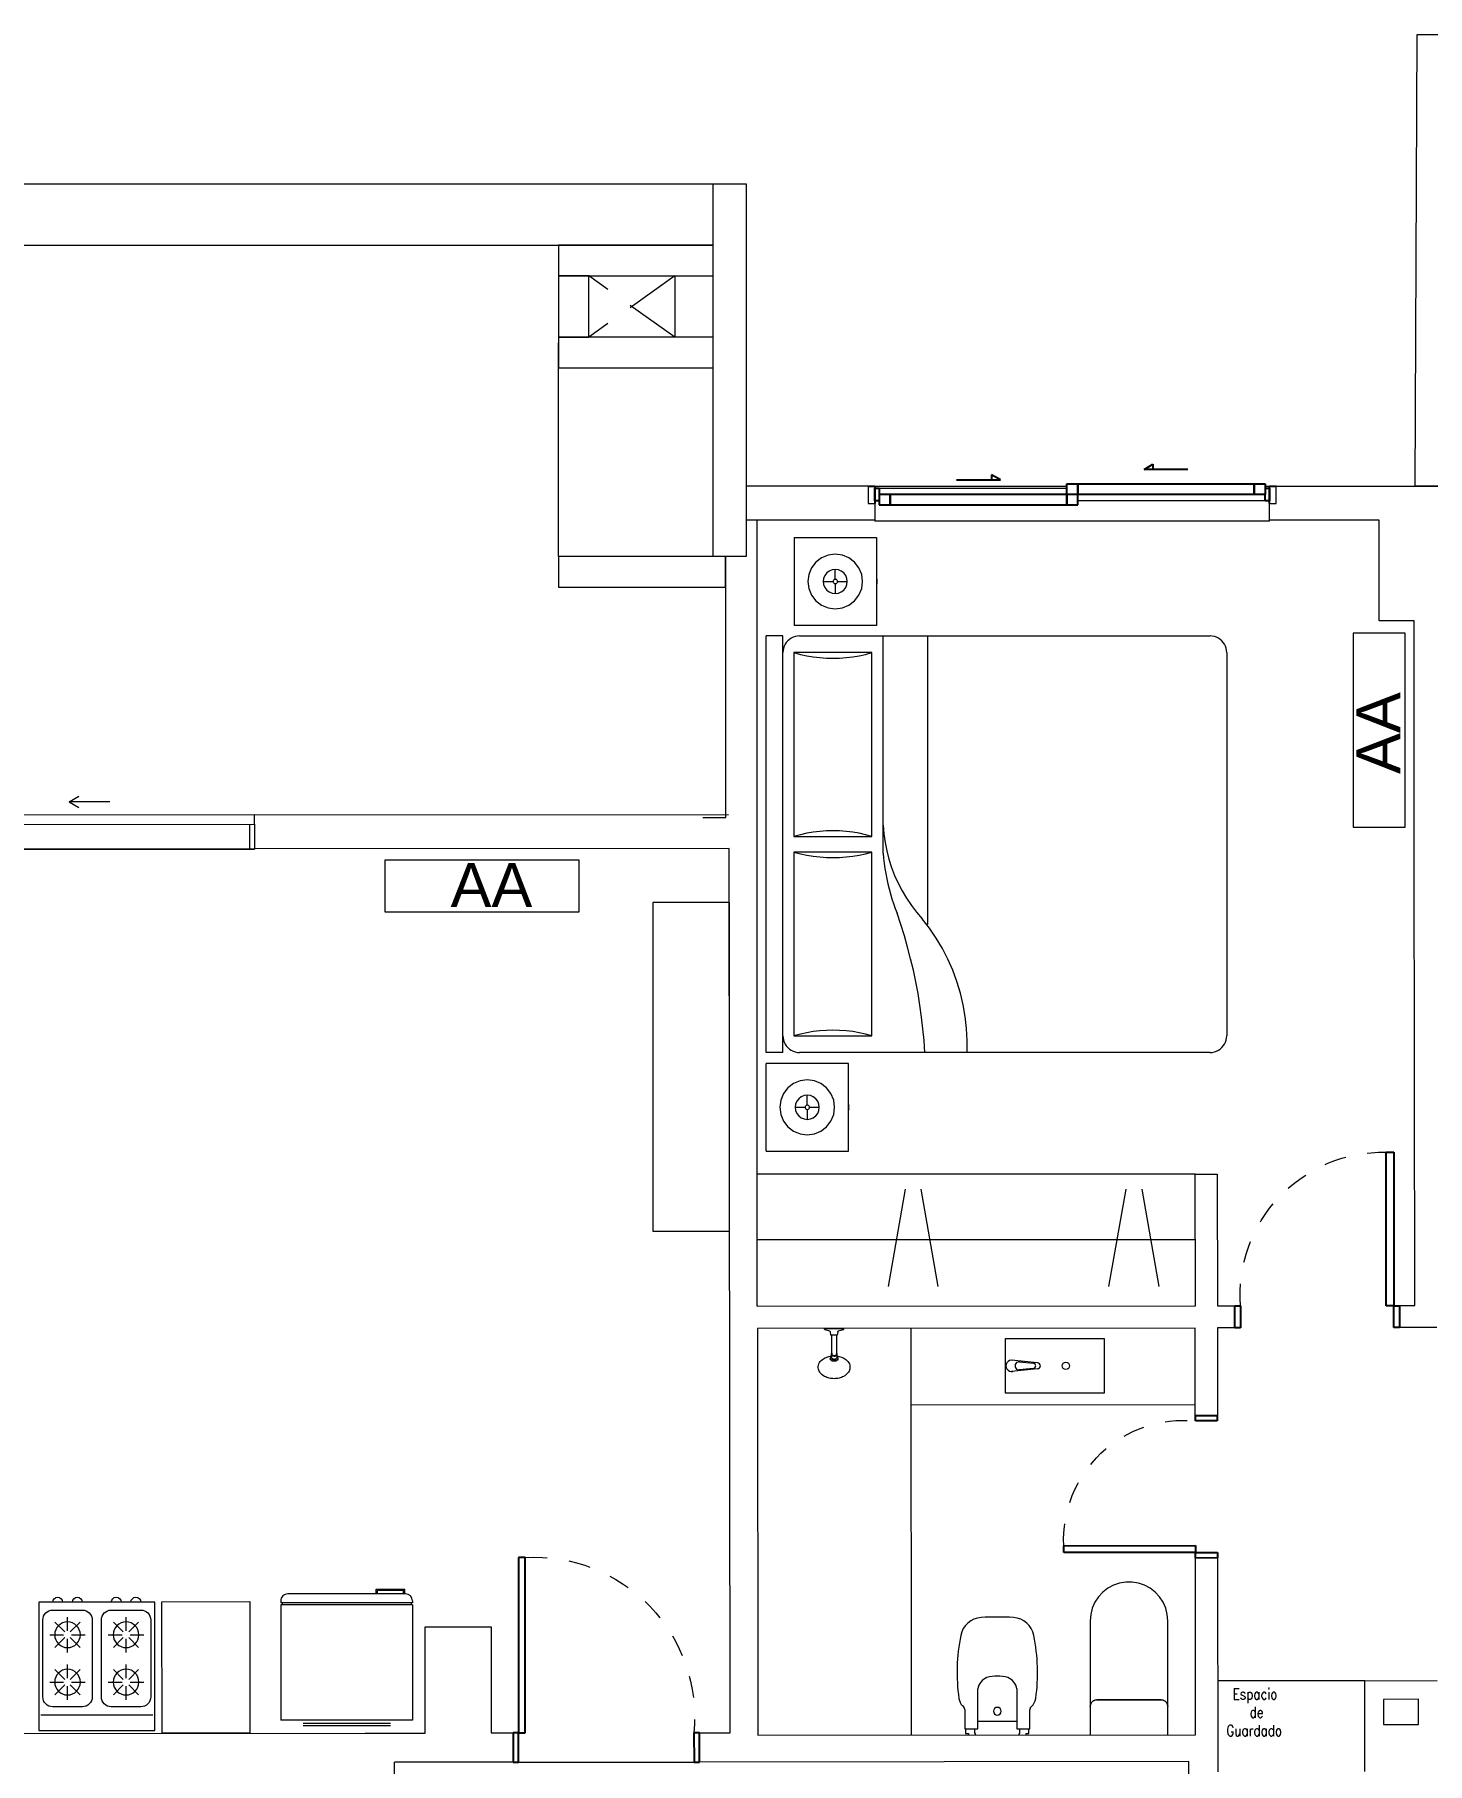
# Model space of a CAD drawing. Header units: millimetres. Extents: x 917 to 1168, y -421 to -23.
# Drawn here: x 1063.06 to 1069.42, y -177.2 to -169.32 of the extents above; entities that cross this region are included whole.
import ezdxf

# ---------------------------------------------------------------- set-up
doc = ezdxf.new("R2010")
doc.units = ezdxf.units.MM
doc.header["$LTSCALE"] = 0.1
for name, pattern in [('CONTINUA', [0]), ('HIDDEN', [0.375, 0.25, -0.125]), ('Trazo', [0.00635, 0.003175, -0.003175])]:
    doc.linetypes.add(name, pattern=pattern)
doc.layers.get('0').update_dxf_attribs({"lineweight": 5})
for name, color, linetype, lineweight in [('A-DETL-GENF', 7, 'Continuous', 5), ('A-DOOR', 7, 'Continuous', 5), ('A-DOOR-FRAM', 7, 'Continuous', 5), ('A-GLAZ', 7, 'Continuous', 5), ('A-GLAZ-SILL', 7, 'Continuous', 5), ('Arq-Equipamiento', 250, 'Continuous', 5), ('MUEBLES', 250, 'Continuous', 5), ('P-SANR-FIXT', 7, 'Continuous', 5)]:
    doc.layers.add(name, color=color, linetype=linetype, lineweight=lineweight)
doc.layers.add('A-DOOR-HDLN', color=5, linetype='Trazo', lineweight=5, true_color=0x0000ff)
doc.styles.add('Romans 1.50', font='romans.shx', dxfattribs={"width": 0.8, "height": 0.15})
doc.styles.get("Standard").update_dxf_attribs({"font": 'arial.ttf'})

# ---------------------------------------------------------------- blocks, each defined once
blk = doc.blocks.new('Family6 - Puerta OBLAK - Baño-2882893-1-TORRE-ARQ-PB')
at = {"layer": 'A-DOOR', "color": 8, "lineweight": 25}
for p, q in [((-0.3, 0.05), (-0.325, 0.05)), ((-0.325, 0.05), (-0.325, -0.05)), ((-0.3, -0.05), (-0.3, 0.05)), ((0.325, 0.05), (0.3, 0.05)), ((0.3, 0.05), (0.3, -0.05)), ((0.325, -0.05), (0.325, 0.05)), ((-0.325, -0.05), (-0.3, -0.05)), ((-0.2685, -0.0508), (-0.3, -0.0508)), ((-0.3, -0.0508), (-0.3, -0.6507)), ((-0.2685, -0.6507), (-0.2685, -0.0508)), ((0.3, -0.05), (0.325, -0.05)), ((-0.3, -0.6507), (-0.2685, -0.6507))]:
    blk.add_line(p, q, dxfattribs=at)
at = {"layer": 'A-DOOR-HDLN', "color": 8}
blk.add_arc((-0.2437, -0.1049), 0.5464, 267.40168, 5.68796, dxfattribs=at)
blk = doc.blocks.new('Family5 - Puerta OPBLAK - Dormitorio-2880729-1-TORRE-ARQ-PB')
at = {"layer": 'A-DOOR', "color": 8, "lineweight": 25}
for p, q in [((-0.35, 0.05), (-0.375, 0.05)), ((-0.375, 0.05), (-0.375, -0.05)), ((-0.35, -0.05), (-0.35, 0.05)), ((0.375, 0.05), (0.35, 0.05)), ((0.35, 0.05), (0.35, -0.05)), ((0.375, -0.05), (0.375, 0.05)), ((-0.375, -0.05), (-0.35, -0.05)), ((0.35, -0.05), (0.315, -0.05)), ((0.315, -0.05), (0.315, -0.75)), ((0.35, -0.75), (0.35, -0.05)), ((0.35, -0.05), (0.375, -0.05)), ((0.315, -0.75), (0.35, -0.75))]:
    blk.add_line(p, q, dxfattribs=at)
at = {"layer": 'A-DOOR-HDLN', "color": 8}
blk.add_arc((0.3017, -0.0967), 0.6534, 175.89838, 271.16402, dxfattribs=at)
blk = doc.blocks.new('Doors_Sliding_Milgard_Aluminum-Series_2-Panels - PV 2_50 X 2_10-2402500-1-TORRE-ARQ-PB')
at = {"layer": 'A-DOOR', "color": 8}
for p, q in [((1.1916, 0.078), (-1.3084, 0.078)), ((-1.3084, 0.078), (-1.3084, -0.0347)), ((-1.3084, 0.078), (1.1916, 0.078)), ((1.1916, -0.0347), (1.1916, 0.078)), ((-1.3084, -0.0347), (1.1916, -0.0347)), ((0.3474, -0.1382), (0.3914, -0.1128)), ((0.3474, -0.1382), (0.3914, -0.1636)), ((0.5315, -0.1382), (0.3474, -0.1382))]:
    blk.add_line(p, q, dxfattribs=at)
at = {"layer": 'A-DOOR-FRAM', "color": 8}
for p, q in [((-1.2952, 0.078), (-1.2952, -0.0347)), ((-0.0758, 0.078), (-0.0758, -0.0347)), ((-0.0409, 0.078), (-0.0409, -0.0347)), ((1.1709, 0.078), (1.1709, -0.0347))]:
    blk.add_line(p, q, dxfattribs=at)
blk = doc.blocks.new('Windows_Opening-Slide_UFME_Fenetre_Coulissante_2V - 1_20 x 1_80-1553890-1-TORRE-ARQ-PB')
at = {"layer": 'A-GLAZ', "color": 8, "lineweight": 25}
for p, q in [((-0.9, -0.078), (-0.9, 0.002)), ((-0.88, 0.008), (-0.83, 0.008)), ((-0.88, -0.04), (-0.88, 0.008)), ((-0.83, 0.008), (-0.025, 0.008)), ((-0.83, -0.04), (-0.83, 0.008)), ((-0.83, 0.008), (-0.83, -0.04)), ((-0.025, 0.008), (-0.025, -0.04)), ((-0.025, -0.04), (-0.025, 0.008)), ((-0.025, 0.008), (0.025, 0.008)), ((0.025, 0.008), (0.025, -0.04)), ((0.9, 0.002), (0.9, -0.078)), ((-0.93, -0.078), (-0.9, -0.078)), ((-0.88, -0.011), (-0.9, -0.011)), ((-0.9, -0.011), (-0.9, -0.069)), ((-0.9, -0.069), (-0.88, -0.069)), ((-0.83, -0.04), (-0.88, -0.04)), ((-0.88, -0.069), (-0.88, -0.04)), ((-0.025, -0.04), (-0.83, -0.04)), ((0.025, -0.04), (-0.025, -0.04)), ((0.025, -0.04), (-0.025, -0.04)), ((-0.025, -0.04), (-0.025, -0.088)), ((0.83, -0.04), (0.025, -0.04)), ((0.025, -0.04), (0.025, -0.088)), ((0.025, -0.088), (0.025, -0.04)), ((0.83, -0.088), (0.83, -0.04)), ((0.88, -0.04), (0.83, -0.04)), ((0.83, -0.04), (0.83, -0.088)), ((0.9, -0.011), (0.88, -0.011)), ((0.88, -0.011), (0.88, -0.04)), ((0.88, -0.088), (0.88, -0.04)), ((0.88, -0.069), (0.9, -0.069)), ((0.9, -0.069), (0.9, -0.011)), ((0.9, -0.078), (0.93, -0.078)), ((-0.5275, -0.106), (-0.3275, -0.106)), ((-0.3675, -0.1291), (-0.3675, -0.106)), ((-0.3275, -0.106), (-0.3675, -0.1291)), ((-0.025, -0.088), (0.025, -0.088)), ((0.025, -0.088), (0.83, -0.088)), ((0.3275, -0.154), (0.3675, -0.1771)), ((0.5275, -0.154), (0.3275, -0.154)), ((0.3675, -0.1771), (0.3675, -0.154)), ((0.83, -0.088), (0.88, -0.088))]:
    blk.add_line(p, q, dxfattribs=at)
at = {"layer": 'A-GLAZ', "color": 8}
for p, q in [((-0.9, -0.078), (-0.025, -0.078)), ((-0.88, -0.069), (-0.025, -0.069)), ((0.88, -0.011), (0.025, -0.011)), ((0.88, -0.078), (0.9, -0.078))]:
    blk.add_line(p, q, dxfattribs=at)
at = {"layer": 'A-GLAZ-SILL', "color": 8}
for p, q in [((-0.9, 0.078), (-0.9, 0.082)), ((0.9, 0.082), (-0.9, 0.082)), ((0.9, 0.082), (0.9, 0.078))]:
    blk.add_line(p, q, dxfattribs=at)
blk = doc.blocks.new('Family7 - Puerta OBLAK - Acceso-2885777-1-TORRE-ARQ-PB')
at = {"layer": 'A-DOOR', "color": 8, "lineweight": 25}
for p, q in [((-0.425, -0.0668), (-0.425, 0.0668)), ((-0.425, 0.0668), (-0.4, 0.0668)), ((-0.4, 0.0668), (-0.4, -0.0668)), ((0.4, -0.0668), (0.4, 0.0668)), ((0.4, 0.0668), (0.425, 0.0668)), ((0.425, 0.0668), (0.425, -0.0668)), ((-0.4, -0.0668), (-0.425, -0.0668)), ((-0.4, -0.0667), (-0.3693, -0.0667)), ((-0.4, -0.8667), (-0.4, -0.0667)), ((-0.3693, -0.0667), (-0.3693, -0.8667)), ((0.425, -0.0668), (0.4, -0.0668)), ((-0.3693, -0.8667), (-0.4, -0.8667))]:
    blk.add_line(p, q, dxfattribs=at)
at = {"layer": 'A-DOOR-HDLN', "color": 8}
blk.add_arc((-0.3269, -0.1376), 0.7303, 266.67006, 5.56979, dxfattribs=at)
blk = doc.blocks.new('Cocina 51cm')
at = {"layer": 'MUEBLES', "color": 8}
for p, q in [((-0.255, -0.036), (0, -0.036)), ((0, -0.036), (0.255, -0.036)), ((-0.1908, -0.1273), (-0.1462, -0.1718)), ((-0.1335, -0.1035), (-0.1335, -0.1666)), ((-0.0762, -0.1273), (-0.1207, -0.1718)), ((0.0762, -0.1273), (0.1207, -0.1718)), ((0.1335, -0.1035), (0.1335, -0.1666)), ((0.1908, -0.1273), (0.1462, -0.1718)), ((-0.2145, -0.1846), (-0.1515, -0.1846)), ((-0.1462, -0.1973), (-0.1908, -0.2419)), ((-0.1335, -0.2026), (-0.1335, -0.2656)), ((-0.1207, -0.1973), (-0.0762, -0.2419)), ((-0.1154, -0.1846), (-0.0524, -0.1846)), ((0.0524, -0.1846), (0.1154, -0.1846)), ((0.1207, -0.1973), (0.0762, -0.2419)), ((0.1335, -0.2026), (0.1335, -0.2656)), ((0.1462, -0.1973), (0.1908, -0.2419)), ((0.1515, -0.1846), (0.2145, -0.1846)), ((-0.1908, -0.3433), (-0.1462, -0.3879)), ((-0.1335, -0.3196), (-0.1335, -0.3826)), ((-0.0762, -0.3433), (-0.1207, -0.3879)), ((0.0762, -0.3433), (0.1207, -0.3879)), ((0.1335, -0.3196), (0.1335, -0.3826)), ((0.1908, -0.3433), (0.1462, -0.3879)), ((-0.2145, -0.4006), (-0.1515, -0.4006)), ((-0.1462, -0.4134), (-0.1908, -0.4579)), ((-0.1335, -0.4187), (-0.1335, -0.4817)), ((-0.1207, -0.4134), (-0.0762, -0.4579)), ((-0.1154, -0.4006), (-0.0524, -0.4006)), ((0.0524, -0.4006), (0.1154, -0.4006)), ((0.1207, -0.4134), (0.0762, -0.4579)), ((0.1335, -0.4187), (0.1335, -0.4817)), ((0.1462, -0.4134), (0.1908, -0.4579)), ((0.1515, -0.4006), (0.2145, -0.4006))]:
    blk.add_line(p, q, dxfattribs=at)
blk.add_lwpolyline([(-0.265, 0.036), (0.265, 0.036), (0.265, -0.5492), (-0.265, -0.5492)], close=True, dxfattribs=at)
for points in [[(-0.201, -0.5132), (-0.0659, -0.5132, 0.414214), (-0.0209, -0.4682), (-0.0209, -0.117, 0.414214), (-0.0659, -0.072), (-0.201, -0.072, 0.414214), (-0.246, -0.117), (-0.246, -0.4682, 0.414214)], [(0.0659, -0.5132), (0.201, -0.5132, 0.414214), (0.246, -0.4682), (0.246, -0.117, 0.414214), (0.201, -0.072), (0.0659, -0.072, 0.414214), (0.0209, -0.117), (0.0209, -0.4682, 0.414214)]]:
    blk.add_lwpolyline(points, format="xyb", close=True, dxfattribs=at)
for centre in [(-0.1335, -0.1846), (0.1335, -0.1846), (-0.1335, -0.4006), (0.1335, -0.4006)]:
    blk.add_circle(centre, 0.0585, dxfattribs=at)
for centre in [(-0.1782, -0.5492), (-0.0887, -0.5492), (0.0887, -0.5492), (0.1782, -0.5492)]:
    blk.add_arc(centre, 0.0225, 180, 0, dxfattribs=at)
blk = doc.blocks.new('A$C2F886EFE')
at = {"layer": 'MUEBLES', "color": 8}
for p, q in [((0, 0.0718), (0, 0.5968)), ((0, 0.5968), (0.6, 0.5968)), ((0.0997, 0.6227), (0.4982, 0.6227)), ((0.0997, 0.6134), (0.4982, 0.6134)), ((0.6, 0.0718), (0.6, 0.5968)), ((0, 0.0718), (0.6, 0.0718)), ((0, 0.0618), (0.6, 0.0618)), ((0, 0.0533), (0, 0.0618)), ((0.0059, 0.0618), (0.0059, 0.0718)), ((0.0315, 0.0218), (0.5685, 0.0218)), ((0.0343, 0.0218), (0.0343, 0)), ((0.0401, 0.0218), (0.0401, 0.0059)), ((0.0401, 0.0059), (0.1586, 0.0059)), ((0.1586, 0.0218), (0.1586, 0.0059)), ((0.1645, 0.0218), (0.1645, 0)), ((0.5941, 0.0618), (0.5941, 0.0718)), ((0.6, 0.0533), (0.6, 0.0618)), ((0.1645, 0), (0.0343, 0))]:
    blk.add_line(p, q, dxfattribs=at)
for centre, start, end in [((0.0315, 0.0533), 180, 270), ((0.5685, 0.0533), 270, 0)]:
    blk.add_arc(centre, 0.0315, start, end, dxfattribs=at)
blk = doc.blocks.new('cama grande')
at = {"layer": 'MUEBLES'}
for p, q in [((584.8597, 704.5615), (584.8847, 704.5615)), ((584.8597, 704.5615), (584.8597, 704.1865)), ((584.8847, 704.5615), (585.2597, 704.5615)), ((585.2597, 704.1866), (585.2597, 704.5615)), ((585.3097, 704.5615), (587.2097, 704.5615)), ((585.3097, 704.4853), (585.3097, 704.5615)), ((587.2097, 704.4853), (587.2097, 704.5615)), ((584.9972, 704.4822), (584.9713, 704.4624)), ((585.0273, 704.4947), (584.9972, 704.4822)), ((585.0597, 704.499), (585.0273, 704.4947)), ((585.092, 704.4947), (585.0597, 704.499)), ((585.1221, 704.4822), (585.092, 704.4947)), ((585.148, 704.4624), (585.1221, 704.4822)), ((585.3097, 704.4853), (585.3859, 704.4853)), ((585.3395, 704.4695), (585.332, 704.4629)), ((585.3478, 704.475), (585.3395, 704.4695)), ((585.3567, 704.4795), (585.3478, 704.475)), ((585.3661, 704.4827), (585.3567, 704.4795)), ((585.3759, 704.4846), (585.3661, 704.4827)), ((585.3859, 704.4853), (585.3759, 704.4846)), ((585.3859, 704.4853), (587.1335, 704.4853)), ((587.1434, 704.4846), (587.1335, 704.4853)), ((587.1335, 704.4853), (587.2097, 704.4853)), ((587.1532, 704.4827), (587.1434, 704.4846)), ((587.1626, 704.4795), (587.1532, 704.4827)), ((587.1716, 704.475), (587.1626, 704.4795)), ((587.1799, 704.4695), (587.1716, 704.475)), ((587.1873, 704.4629), (587.1799, 704.4695)), ((584.939, 704.4064), (584.9347, 704.374)), ((584.9515, 704.4365), (584.939, 704.4064)), ((584.9713, 704.4624), (584.9515, 704.4365)), ((585.012, 704.4015), (585.0065, 704.3883)), ((585.0208, 704.4129), (585.012, 704.4015)), ((585.0322, 704.4217), (585.0208, 704.4129)), ((585.0454, 704.4272), (585.0322, 704.4217)), ((585.0597, 704.4291), (585.0454, 704.4272)), ((585.0597, 704.4291), (585.0597, 704.384)), ((585.0739, 704.4272), (585.0597, 704.4291)), ((585.0872, 704.4217), (585.0739, 704.4272)), ((585.0986, 704.4129), (585.0872, 704.4217)), ((585.1073, 704.4015), (585.0986, 704.4129)), ((585.1128, 704.3883), (585.1073, 704.4015)), ((585.1679, 704.4365), (585.148, 704.4624)), ((585.1804, 704.4064), (585.1679, 704.4365)), ((585.1846, 704.374), (585.1804, 704.4064)), ((585.3103, 704.419), (585.3097, 704.4091)), ((585.3097, 703.8376), (585.3097, 704.4091)), ((585.3123, 704.4288), (585.3103, 704.419)), ((585.3155, 704.4382), (585.3123, 704.4288)), ((585.3199, 704.4472), (585.3155, 704.4382)), ((585.3254, 704.4554), (585.3199, 704.4472)), ((585.332, 704.4629), (585.3254, 704.4554)), ((586.2241, 704.4345), (585.3859, 704.4345)), ((585.3936, 704.4054), (585.3859, 704.4345)), ((585.3859, 704.4345), (585.3859, 704.0789)), ((585.3999, 704.3761), (585.3936, 704.4054)), ((586.2163, 704.4054), (586.21, 704.3761)), ((586.2241, 704.4345), (586.2163, 704.4054)), ((586.2241, 704.0789), (586.2241, 704.4345)), ((587.1335, 704.4345), (586.2953, 704.4345)), ((586.2953, 704.4345), (586.2953, 704.0789)), ((586.303, 704.4054), (586.2953, 704.4345)), ((586.3093, 704.3761), (586.303, 704.4054)), ((587.1257, 704.4054), (587.1194, 704.3761)), ((587.1335, 704.4345), (587.1257, 704.4054)), ((587.1335, 704.0789), (587.1335, 704.4345)), ((587.1939, 704.4554), (587.1873, 704.4629)), ((587.1995, 704.4472), (587.1939, 704.4554)), ((587.2039, 704.4382), (587.1995, 704.4472)), ((587.2071, 704.4288), (587.2039, 704.4382)), ((587.209, 704.419), (587.2071, 704.4288)), ((587.2097, 704.4091), (587.209, 704.419)), ((587.2097, 704.4091), (587.2097, 704.0281)), ((587.6329, 704.4338), (587.2579, 704.4338)), ((587.2579, 704.059), (587.2579, 704.4338)), ((587.6579, 704.4338), (587.6329, 704.4338)), ((587.6579, 704.4338), (587.6579, 704.0589)), ((584.9347, 704.374), (584.939, 704.3417)), ((584.939, 704.3417), (584.9515, 704.3116)), ((584.9515, 704.3116), (584.9713, 704.2857)), ((585.0065, 704.3883), (585.0046, 704.374)), ((585.0496, 704.374), (585.0046, 704.374)), ((585.0046, 704.374), (585.0065, 704.3598)), ((585.0065, 704.3598), (585.012, 704.3465)), ((585.012, 704.3465), (585.0208, 704.3351)), ((585.0208, 704.3351), (585.0322, 704.3264)), ((585.0322, 704.3264), (585.0454, 704.3209)), ((585.0454, 704.3209), (585.0597, 704.319)), ((585.05, 704.3766), (585.0496, 704.374)), ((585.0496, 704.374), (585.05, 704.3714)), ((585.051, 704.379), (585.05, 704.3766)), ((585.05, 704.3714), (585.051, 704.369)), ((585.0526, 704.3811), (585.051, 704.379)), ((585.051, 704.369), (585.0526, 704.3669)), ((585.0547, 704.3827), (585.0526, 704.3811)), ((585.0526, 704.3669), (585.0547, 704.3654)), ((585.0571, 704.3837), (585.0547, 704.3827)), ((585.0547, 704.3654), (585.0571, 704.3644)), ((585.0597, 704.384), (585.0571, 704.3837)), ((585.0571, 704.3644), (585.0597, 704.364)), ((585.0623, 704.3837), (585.0597, 704.384)), ((585.0597, 704.364), (585.0623, 704.3644)), ((585.0597, 704.364), (585.0597, 704.319)), ((585.0597, 704.319), (585.0739, 704.3209)), ((585.0647, 704.3827), (585.0623, 704.3837)), ((585.0623, 704.3644), (585.0647, 704.3654)), ((585.0667, 704.3811), (585.0647, 704.3827)), ((585.0647, 704.3654), (585.0667, 704.3669)), ((585.0683, 704.379), (585.0667, 704.3811)), ((585.0667, 704.3669), (585.0683, 704.369)), ((585.0693, 704.3766), (585.0683, 704.379)), ((585.0683, 704.369), (585.0693, 704.3714)), ((585.0697, 704.374), (585.0693, 704.3766)), ((585.0693, 704.3714), (585.0697, 704.374)), ((585.0697, 704.374), (585.1147, 704.374)), ((585.0739, 704.3209), (585.0872, 704.3264)), ((585.0872, 704.3264), (585.0986, 704.3351)), ((585.0986, 704.3351), (585.1073, 704.3465)), ((585.1073, 704.3465), (585.1128, 704.3598)), ((585.1147, 704.374), (585.1128, 704.3883)), ((585.1128, 704.3598), (585.1147, 704.374)), ((585.148, 704.2857), (585.1679, 704.3116)), ((585.1679, 704.3116), (585.1804, 704.3417)), ((585.1804, 704.3417), (585.1846, 704.374)), ((585.4049, 704.3465), (585.3999, 704.3761)), ((585.4084, 704.3166), (585.4049, 704.3465)), ((585.4106, 704.2867), (585.4084, 704.3166)), ((586.2015, 704.3166), (586.1994, 704.2867)), ((586.205, 704.3465), (586.2015, 704.3166)), ((586.21, 704.3761), (586.205, 704.3465)), ((586.3143, 704.3465), (586.3093, 704.3761)), ((586.3178, 704.3166), (586.3143, 704.3465)), ((586.32, 704.2867), (586.3178, 704.3166)), ((587.1109, 704.3166), (587.1088, 704.2867)), ((587.1144, 704.3465), (587.1109, 704.3166)), ((587.1194, 704.3761), (587.1144, 704.3465)), ((587.3695, 704.3348), (587.3497, 704.3089)), ((587.3954, 704.3546), (587.3695, 704.3348)), ((587.4256, 704.3671), (587.3954, 704.3546)), ((587.4579, 704.3714), (587.4256, 704.3671)), ((587.4902, 704.3671), (587.4579, 704.3714)), ((587.5204, 704.3546), (587.4902, 704.3671)), ((587.5462, 704.3348), (587.5204, 704.3546)), ((587.5661, 704.3089), (587.5462, 704.3348)), ((584.9713, 704.2857), (584.9972, 704.2658)), ((584.9972, 704.2658), (585.0273, 704.2533)), ((585.0273, 704.2533), (585.0597, 704.2491)), ((585.0597, 704.2491), (585.092, 704.2533)), ((585.092, 704.2533), (585.1221, 704.2658)), ((585.1221, 704.2658), (585.148, 704.2857)), ((585.4113, 704.2567), (585.4106, 704.2867)), ((585.4106, 704.2266), (585.4113, 704.2567)), ((586.1994, 704.2867), (586.1987, 704.2567)), ((586.1987, 704.2567), (586.1994, 704.2266)), ((586.3207, 704.2567), (586.32, 704.2867)), ((586.32, 704.2266), (586.3207, 704.2567)), ((587.1088, 704.2867), (587.1081, 704.2567)), ((587.1081, 704.2567), (587.1088, 704.2266)), ((587.3372, 704.2788), (587.3329, 704.2464)), ((587.3329, 704.2464), (587.3372, 704.2141)), ((587.3497, 704.3089), (587.3372, 704.2788)), ((587.4047, 704.2607), (587.4029, 704.2464)), ((587.4479, 704.2464), (587.4029, 704.2464)), ((587.4029, 704.2464), (587.4047, 704.2322)), ((587.4102, 704.2739), (587.4047, 704.2607)), ((587.4047, 704.2322), (587.4102, 704.2189)), ((587.419, 704.2853), (587.4102, 704.2739)), ((587.4304, 704.2941), (587.419, 704.2853)), ((587.4437, 704.2996), (587.4304, 704.2941)), ((587.4579, 704.3014), (587.4437, 704.2996)), ((587.4482, 704.249), (587.4479, 704.2464)), ((587.4479, 704.2464), (587.4482, 704.2438)), ((587.4492, 704.2514), (587.4482, 704.249)), ((587.4482, 704.2438), (587.4492, 704.2414)), ((587.4508, 704.2535), (587.4492, 704.2514)), ((587.4492, 704.2414), (587.4508, 704.2393)), ((587.4529, 704.2551), (587.4508, 704.2535)), ((587.4508, 704.2393), (587.4529, 704.2377)), ((587.4553, 704.2561), (587.4529, 704.2551)), ((587.4529, 704.2377), (587.4553, 704.2367)), ((587.4579, 704.2564), (587.4553, 704.2561)), ((587.4553, 704.2367), (587.4579, 704.2364)), ((587.4579, 704.3014), (587.4579, 704.2564)), ((587.4721, 704.2996), (587.4579, 704.3014)), ((587.4605, 704.2561), (587.4579, 704.2564)), ((587.4579, 704.2364), (587.4605, 704.2367)), ((587.4579, 704.2364), (587.4579, 704.1914)), ((587.4629, 704.2551), (587.4605, 704.2561)), ((587.4605, 704.2367), (587.4629, 704.2377)), ((587.465, 704.2535), (587.4629, 704.2551)), ((587.4629, 704.2377), (587.465, 704.2393)), ((587.4666, 704.2514), (587.465, 704.2535)), ((587.465, 704.2393), (587.4666, 704.2414)), ((587.4676, 704.249), (587.4666, 704.2514)), ((587.4666, 704.2414), (587.4676, 704.2438)), ((587.4679, 704.2464), (587.4676, 704.249)), ((587.4676, 704.2438), (587.4679, 704.2464)), ((587.4679, 704.2464), (587.5129, 704.2464)), ((587.4854, 704.2941), (587.4721, 704.2996)), ((587.4968, 704.2853), (587.4854, 704.2941)), ((587.5055, 704.2739), (587.4968, 704.2853)), ((587.511, 704.2607), (587.5055, 704.2739)), ((587.5055, 704.2189), (587.511, 704.2322)), ((587.5129, 704.2464), (587.511, 704.2607)), ((587.511, 704.2322), (587.5129, 704.2464)), ((587.5786, 704.2788), (587.5661, 704.3089)), ((587.5828, 704.2464), (587.5786, 704.2788)), ((587.5786, 704.2141), (587.5828, 704.2464)), ((584.8597, 704.1865), (585.2597, 704.1866)), ((585.0489, 704.1866), (585.0488, 704.1866)), ((585.0488, 704.1866), (585.0488, 704.1839)), ((585.0489, 704.1839), (585.0488, 704.1839)), ((585.0489, 704.1839), (585.0489, 704.1866)), ((585.0492, 704.1839), (585.0489, 704.1839)), ((585.0492, 704.1839), (585.0492, 704.1866)), ((585.0498, 704.1839), (585.0492, 704.1839)), ((585.0498, 704.1839), (585.0498, 704.1866)), ((585.0498, 704.1839), (585.0506, 704.1839)), ((585.0506, 704.1839), (585.0506, 704.1866)), ((585.0506, 704.1839), (585.0515, 704.1839)), ((585.0515, 704.1839), (585.0515, 704.1866)), ((585.0515, 704.1839), (585.0526, 704.1839)), ((585.0526, 704.1839), (585.0526, 704.1866)), ((585.0526, 704.1839), (585.0539, 704.1839)), ((585.0539, 704.1839), (585.0539, 704.1866)), ((585.0539, 704.1839), (585.0553, 704.1839)), ((585.0553, 704.1839), (585.0553, 704.1866)), ((585.0553, 704.1839), (585.0568, 704.1839)), ((585.0568, 704.1839), (585.0568, 704.1866)), ((585.0568, 704.1839), (585.0584, 704.1839)), ((585.0584, 704.1839), (585.0584, 704.1866)), ((585.0584, 704.1839), (585.06, 704.1839)), ((585.06, 704.1839), (585.06, 704.1866)), ((585.06, 704.1839), (585.0616, 704.1839)), ((585.0616, 704.1839), (585.0616, 704.1866)), ((585.0616, 704.1839), (585.0631, 704.1839)), ((585.0631, 704.1839), (585.0631, 704.1866)), ((585.0631, 704.1839), (585.0646, 704.1839)), ((585.0646, 704.1839), (585.0646, 704.1866)), ((585.0646, 704.1839), (585.066, 704.1839)), ((585.066, 704.1839), (585.066, 704.1866)), ((585.066, 704.1839), (585.0673, 704.1839)), ((585.0673, 704.1839), (585.0673, 704.1866)), ((585.0673, 704.1839), (585.0684, 704.1839)), ((585.0684, 704.1839), (585.0684, 704.1866)), ((585.0684, 704.1839), (585.0694, 704.1839)), ((585.0694, 704.1839), (585.0694, 704.1866)), ((585.0694, 704.1839), (585.0701, 704.1839)), ((585.0701, 704.1839), (585.0701, 704.1866)), ((585.0707, 704.1839), (585.0701, 704.1839)), ((585.0707, 704.1839), (585.0707, 704.1866)), ((585.071, 704.1839), (585.0707, 704.1839)), ((585.071, 704.1839), (585.071, 704.1866)), ((585.0711, 704.1839), (585.071, 704.1839)), ((585.0711, 704.1866), (585.0711, 704.1839)), ((585.2597, 704.1866), (585.2597, 704.1866)), ((585.3999, 704.1372), (585.4049, 704.1668)), ((585.4049, 704.1668), (585.4084, 704.1967)), ((585.4084, 704.1967), (585.4106, 704.2266)), ((586.1994, 704.2266), (586.2015, 704.1967)), ((586.2015, 704.1967), (586.205, 704.1668)), ((586.205, 704.1668), (586.21, 704.1372)), ((586.3093, 704.1372), (586.3143, 704.1668)), ((586.3143, 704.1668), (586.3178, 704.1967)), ((586.3178, 704.1967), (586.32, 704.2266)), ((587.1088, 704.2266), (587.1109, 704.1967)), ((587.1109, 704.1967), (587.1144, 704.1668)), ((587.1144, 704.1668), (587.1194, 704.1372)), ((587.3372, 704.2141), (587.3497, 704.1839)), ((587.3497, 704.1839), (587.3695, 704.1581)), ((587.3695, 704.1581), (587.3954, 704.1382)), ((587.4102, 704.2189), (587.419, 704.2075)), ((587.419, 704.2075), (587.4304, 704.1988)), ((587.4304, 704.1988), (587.4437, 704.1933)), ((587.4437, 704.1933), (587.4579, 704.1914)), ((587.4579, 704.1914), (587.4721, 704.1933)), ((587.4721, 704.1933), (587.4854, 704.1988)), ((587.4854, 704.1988), (587.4968, 704.2075)), ((587.4968, 704.2075), (587.5055, 704.2189)), ((587.5204, 704.1382), (587.5462, 704.1581)), ((587.5462, 704.1581), (587.5661, 704.1839)), ((587.5661, 704.1839), (587.5786, 704.2141)), ((585.3859, 704.0789), (585.3936, 704.1079)), ((585.3859, 704.0789), (586.2241, 704.0789)), ((585.3936, 704.1079), (585.3999, 704.1372)), ((586.21, 704.1372), (586.2163, 704.1079)), ((586.2163, 704.1079), (586.2241, 704.0789)), ((586.2953, 704.0789), (586.303, 704.1079)), ((586.2953, 704.0789), (587.1335, 704.0789)), ((586.303, 704.1079), (586.3093, 704.1372)), ((587.1194, 704.1372), (587.1257, 704.1079)), ((587.1257, 704.1079), (587.1335, 704.0789)), ((587.3954, 704.1382), (587.4256, 704.1257)), ((587.4256, 704.1257), (587.4579, 704.1215)), ((587.4579, 704.1215), (587.4902, 704.1257)), ((587.4902, 704.1257), (587.5204, 704.1382)), ((586.0338, 703.995), (586.0112, 703.9882)), ((586.0566, 704.0012), (586.0338, 703.995)), ((586.0794, 704.0068), (586.0566, 704.0012)), ((586.1025, 704.0118), (586.0794, 704.0068)), ((586.1256, 704.0162), (586.1025, 704.0118)), ((586.1488, 704.0201), (586.1256, 704.0162)), ((586.1722, 704.0233), (586.1488, 704.0201)), ((586.1915, 704.0018), (586.1541, 703.9898)), ((586.1956, 704.026), (586.1722, 704.0233)), ((586.2295, 704.0116), (586.1915, 704.0018)), ((586.2191, 704.0281), (586.1956, 704.026)), ((586.2191, 704.0281), (586.3461, 704.0281)), ((586.268, 704.0193), (586.2295, 704.0116)), ((586.3069, 704.0248), (586.268, 704.0193)), ((586.3461, 704.0281), (586.3069, 704.0248)), ((586.3461, 704.0281), (587.2097, 704.0281)), ((587.2097, 704.0281), (587.2097, 703.8249)), ((587.2579, 704.0589), (587.2579, 704.059)), ((587.6579, 704.0589), (587.2579, 704.0589)), ((587.4464, 704.059), (587.4464, 704.0562)), ((587.4464, 704.0562), (587.4465, 704.0562)), ((587.4465, 704.0562), (587.4465, 704.059)), ((587.4465, 704.0562), (587.4469, 704.0562)), ((587.4469, 704.0562), (587.4469, 704.059)), ((587.4469, 704.0562), (587.4475, 704.0562)), ((587.4475, 704.0562), (587.4475, 704.059)), ((587.4482, 704.0562), (587.4475, 704.0562)), ((587.4482, 704.0562), (587.4482, 704.059)), ((587.4492, 704.0562), (587.4482, 704.0562)), ((587.4492, 704.0562), (587.4492, 704.059)), ((587.4503, 704.0562), (587.4492, 704.0562)), ((587.4503, 704.0562), (587.4503, 704.059)), ((587.4515, 704.0562), (587.4503, 704.0562)), ((587.4515, 704.0562), (587.4515, 704.059)), ((587.4529, 704.0562), (587.4515, 704.0562)), ((587.4529, 704.0562), (587.4529, 704.059)), ((587.4545, 704.0562), (587.4529, 704.0562)), ((587.4545, 704.0562), (587.4545, 704.059)), ((587.456, 704.0562), (587.4545, 704.0562)), ((587.456, 704.0562), (587.456, 704.059)), ((587.4576, 704.0562), (587.456, 704.0562)), ((587.4576, 704.0562), (587.4576, 704.059)), ((587.4592, 704.0562), (587.4576, 704.0562)), ((587.4592, 704.0562), (587.4592, 704.059)), ((587.4608, 704.0562), (587.4592, 704.0562)), ((587.4608, 704.0562), (587.4608, 704.059)), ((587.4622, 704.0562), (587.4608, 704.0562)), ((587.4622, 704.0562), (587.4622, 704.059)), ((587.4636, 704.0562), (587.4622, 704.0562)), ((587.4636, 704.0562), (587.4636, 704.059)), ((587.4649, 704.0562), (587.4636, 704.0562)), ((587.4649, 704.0562), (587.4649, 704.059)), ((587.4661, 704.0562), (587.4649, 704.0562)), ((587.4661, 704.0562), (587.4661, 704.059)), ((587.467, 704.0562), (587.4661, 704.0562)), ((587.467, 704.0562), (587.467, 704.059)), ((587.4678, 704.0562), (587.467, 704.0562)), ((587.4678, 704.0562), (587.4678, 704.059)), ((587.4678, 704.0562), (587.4683, 704.0562)), ((587.4683, 704.0562), (587.4683, 704.059)), ((587.4683, 704.0562), (587.4687, 704.0562)), ((587.4687, 704.059), (587.4688, 704.059)), ((587.4687, 704.0562), (587.4687, 704.059)), ((587.4687, 704.0562), (587.4688, 704.0562)), ((587.4688, 704.059), (587.4688, 704.0562)), ((585.7372, 703.9027), (585.7896, 703.9164)), ((585.7896, 703.9164), (585.8417, 703.9312)), ((585.8417, 703.9312), (585.8934, 703.9473)), ((585.8934, 703.9473), (585.9447, 703.9646)), ((585.9667, 703.973), (585.9447, 703.9646)), ((585.9889, 703.9809), (585.9667, 703.973)), ((586.013, 703.9214), (585.9804, 703.8995)), ((586.0112, 703.9882), (585.9889, 703.9809)), ((586.0468, 703.9415), (586.013, 703.9214)), ((586.0816, 703.9596), (586.0468, 703.9415)), ((586.1174, 703.9757), (586.0816, 703.9596)), ((586.1541, 703.9898), (586.1174, 703.9757)), ((585.3097, 703.8376), (585.3637, 703.8414)), ((585.3097, 703.6456), (585.3097, 703.8376)), ((585.3637, 703.8414), (585.4176, 703.8464)), ((585.4176, 703.8464), (585.4713, 703.8527)), ((585.4713, 703.8527), (585.5249, 703.8602)), ((585.5249, 703.8602), (585.5784, 703.869)), ((585.5784, 703.869), (585.6316, 703.879)), ((585.6316, 703.879), (585.6845, 703.8902)), ((585.6845, 703.8902), (585.7372, 703.9027)), ((585.876, 703.8167), (585.9193, 703.8503)), ((585.9492, 703.8757), (585.9193, 703.8503)), ((585.9804, 703.8995), (585.9492, 703.8757)), ((585.7349, 703.7326), (585.7836, 703.7577)), ((585.7836, 703.7577), (585.8307, 703.7858)), ((585.8307, 703.7858), (585.876, 703.8167)), ((585.8939, 703.8249), (587.2097, 703.8249)), ((587.2097, 703.8249), (587.2097, 702.5377)), ((585.581, 703.6756), (585.6334, 703.6915)), ((585.6334, 703.6915), (585.6848, 703.7105)), ((585.6848, 703.7105), (585.7349, 703.7326)), ((585.3097, 703.6456), (585.3645, 703.645)), ((585.3097, 702.5377), (585.3097, 703.6456)), ((585.3645, 703.645), (585.4192, 703.6476)), ((585.4192, 703.6476), (585.4736, 703.6537)), ((585.4736, 703.6537), (585.5276, 703.663)), ((585.5276, 703.663), (585.581, 703.6756)), ((585.3097, 702.5377), (585.3103, 702.5277)), ((585.3103, 702.5277), (585.3123, 702.5179)), ((585.3123, 702.5179), (585.3155, 702.5085)), ((585.3155, 702.5085), (585.3199, 702.4996)), ((585.3199, 702.4996), (585.3254, 702.4913)), ((587.1939, 702.4913), (587.1995, 702.4996)), ((587.1995, 702.4996), (587.2039, 702.5085)), ((587.2039, 702.5085), (587.2071, 702.5179)), ((587.2071, 702.5179), (587.209, 702.5277)), ((587.209, 702.5277), (587.2097, 702.5377)), ((585.3254, 702.4913), (585.332, 702.4838)), ((585.332, 702.4838), (585.3395, 702.4772)), ((585.3395, 702.4772), (585.3478, 702.4717)), ((585.3478, 702.4717), (585.3567, 702.4673)), ((585.3567, 702.4673), (585.3661, 702.464)), ((585.3661, 702.464), (585.3759, 702.4621)), ((585.3759, 702.4621), (585.3859, 702.4615)), ((587.1335, 702.4615), (585.3859, 702.4615)), ((587.1335, 702.4615), (587.1434, 702.4621)), ((587.1434, 702.4621), (587.1532, 702.464)), ((587.1532, 702.464), (587.1626, 702.4673)), ((587.1626, 702.4673), (587.1716, 702.4717)), ((587.1716, 702.4717), (587.1799, 702.4772)), ((587.1799, 702.4772), (587.1873, 702.4838)), ((587.1873, 702.4838), (587.1939, 702.4913))]:
    blk.add_line(p, q, dxfattribs=at)
blk = doc.blocks.new('Shower-Valve_Trim-KOHLER-Alteo-K-TS45106 - 2_5 GPM_ 2BZ-Oil-Rubed Nickel-V7-2-TORRE-ARQ- PB _-2_14_')
at = {"layer": 'P-SANR-FIXT', "color": 8}
for p, q in [((2.5169, -14.2613), (2.5063, -14.3045)), ((2.5274, -14.2181), (2.5169, -14.2613)), ((2.5304, -14.2201), (2.5274, -14.2181)), ((2.5491, -14.2543), (2.5352, -14.2486)), ((2.544, -14.2785), (2.5489, -14.2585)), ((2.5489, -14.2585), (2.5496, -14.2555)), ((2.6277, -14.2778), (2.5489, -14.2585)), ((2.5063, -14.3045), (2.5099, -14.304)), ((2.5273, -14.281), (2.5422, -14.2823)), ((2.5433, -14.2816), (2.544, -14.2785)), ((2.544, -14.2785), (2.6228, -14.2978)), ((2.6228, -14.2978), (2.6275, -14.299)), ((2.6273, -14.3012), (2.6353, -14.3032)), ((2.6277, -14.2778), (2.6324, -14.2789)), ((2.6412, -14.2788), (2.6333, -14.2768)), ((2.6353, -14.3032), (2.6403, -14.3044)), ((2.6412, -14.2788), (2.6463, -14.28))]:
    blk.add_line(p, q, dxfattribs=at)
for centre, radius, start, end in [((2.5286, -14.2227), 0.00317, 6.88973, 54.99277), ((2.3096, -14.2492), 0.2237, 0.86448, 6.88973), ((2.5364, -14.2458), 0.00308, 180.86448, 247.69643), ((2.5487, -14.2552), 0.000995, 346.24425, 67.69643), ((2.7256, -14.3114), 0.0905, 131.08312, 158.8669), ((2.697, -14.2785), 0.0469, 98.13329, 131.08312), ((2.696, -14.2716), 0.0399, 63.16756, 98.13329), ((2.6956, -14.2724), 0.0408, 36.25317, 63.16756), ((2.6759, -14.2869), 0.0652, 13.90573, 36.25317), ((2.6548, -14.2921), 0.0869, 359.21375, 13.90573), ((2.5094, -14.3008), 0.00318, 277.49573, 325.59877), ((2.3275, -14.1762), 0.2237, 325.59877, 331.62402), ((2.527, -14.284), 0.00308, 84.79207, 151.62402), ((2.5423, -14.2813), 0.000995, 264.79207, 346.24425), ((2.629, -14.2944), 0.00706, 209.18005, 256.24425), ((2.6316, -14.2837), 0.00706, 76.24425, 123.30845), ((2.7252, -14.3132), 0.0905, 173.6216, 201.40538), ((2.6532, -14.2979), 0.0156, 203.24425, 228.68804), ((2.6423, -14.2962), 0.00848, 256.24425, 285.40268), ((2.6846, -14.3292), 0.0469, 201.40538, 234.35521), ((2.6414, -14.2929), 0.0119, 285.40268, 336.41209), ((2.6547, -14.2917), 0.0156, 103.80047, 129.24425), ((2.6364, -14.3294), 0.0206, 46.321, 64.72443), ((2.6442, -14.2882), 0.00848, 47.08582, 76.24425), ((2.6419, -14.2907), 0.0119, 356.07641, 47.08582), ((2.639, -14.2912), 0.0148, 333.96033, 346.24425), ((2.639, -14.2912), 0.0148, 346.24425, 358.52817), ((2.6544, -14.2561), 0.0206, 267.76407, 286.1675), ((2.6535, -14.2977), 0.0869, 318.58277, 333.27475), ((2.642, -14.2919), 0.0998, 333.27475, 346.24425), ((2.642, -14.2919), 0.0998, 346.24425, 359.21375), ((2.6805, -14.3348), 0.0399, 234.35521, 269.32094), ((2.6805, -14.334), 0.0408, 269.32094, 296.23533), ((2.6697, -14.312), 0.0652, 296.23533, 318.58277)]:
    blk.add_arc(centre, radius, start, end, dxfattribs=at)
for centre, major_axis, start_param, end_param in [((2.63, -14.289), (0.0025, 0.01), 3.141593, 4.712389), ((2.63, -14.289), (0.0025, 0.01), 4.712389, 6.283185), ((2.6499, -14.2938), (0.0042, 0.0171), 2.888228, 4.712389), ((2.6499, -14.2938), (0.00241, 0.00985), 3.041039, 4.712389), ((2.6499, -14.2938), (0.0042, 0.0171), 4.712389, 6.53655), ((2.6499, -14.2938), (0.00241, 0.00985), 4.712389, 6.383739)]:
    blk.add_ellipse(centre, major_axis=major_axis, ratio=0.707107, start_param=start_param, end_param=end_param, dxfattribs=at)
for points in [[(2.6393, -14.2912), (2.6389, -14.2927), (2.6378, -14.2956), (2.6351, -14.2992), (2.632, -14.301), (2.6293, -14.3015), (2.628, -14.3014), (2.6273, -14.3012)], [(2.6393, -14.2912), (2.6397, -14.2897), (2.64, -14.2867), (2.6392, -14.2823), (2.6374, -14.2792), (2.6352, -14.2775), (2.634, -14.277), (2.6333, -14.2768)]]:
    blk.add_open_spline(points, degree=3, knots=[1.570796, 1.570796, 1.570796, 1.570796, 1.963495, 2.356194, 2.748894, 2.945243, 3.141593, 3.141593, 3.141593, 3.141593], dxfattribs=at)
blk = doc.blocks.new('Sanitary_Toilets_Ceramica-Catalano_Zero-70-One-Piece-Close-Coupled-Syphonic - Default-V1-2-TORRE-ARQ- PB _-2_14_')
at = {"layer": 'A-DETL-GENF', "color": 8}
for p, q in [((0.0444, 0.177), (0.0015, 0.177)), ((0.0887, 0.177), (0.0444, 0.177)), ((0.1331, 0.177), (0.0887, 0.177)), ((0.1331, 0.177), (0.1423, 0.1755)), ((0.524, 0.177), (0.1331, 0.177)), ((0.1423, 0.1755), (0.1331, 0.177)), ((0.1423, 0.1755), (0.1507, 0.1713)), ((0.1507, 0.1713), (0.1423, 0.1755)), ((0.1507, 0.1713), (0.1573, 0.1646)), ((0.1573, 0.1646), (0.1507, 0.1713)), ((0.1573, 0.1646), (0.1616, 0.1563)), ((0.1616, 0.1563), (0.1573, 0.1646)), ((0.5531, 0.1746), (0.524, 0.177)), ((0.5815, 0.1674), (0.5531, 0.1746)), ((0.6082, 0.1557), (0.5815, 0.1674)), ((0.1616, 0.1563), (0.1631, 0.147)), ((0.1631, 0.147), (0.1616, 0.1563)), ((0.1631, 0.147), (0.1631, -0.147)), ((0.1631, 0.098), (0.1631, 0.147)), ((0.1631, 0.049), (0.1631, 0.098)), ((0.6327, 0.1397), (0.6082, 0.1557)), ((0.6542, 0.1199), (0.6327, 0.1397)), ((0.6722, 0.0968), (0.6542, 0.1199)), ((0.6861, 0.0711), (0.6722, 0.0968)), ((0.1631, 0), (0.1631, 0.049)), ((0.6956, 0.0435), (0.6861, 0.0711)), ((0.7004, 0.0146), (0.6956, 0.0435)), ((0.7004, -0.0146), (0.7004, 0.0146)), ((0.1631, -0.049), (0.1631, 0)), ((0.1631, -0.098), (0.1631, -0.049)), ((0.6722, -0.0968), (0.6861, -0.0711)), ((0.6861, -0.0711), (0.6956, -0.0435)), ((0.6956, -0.0435), (0.7004, -0.0146)), ((0.1616, -0.1563), (0.1573, -0.1646)), ((0.1573, -0.1646), (0.1616, -0.1563)), ((0.1631, -0.147), (0.1616, -0.1563)), ((0.1616, -0.1563), (0.1631, -0.147)), ((0.1631, -0.147), (0.1631, -0.098)), ((0.5815, -0.1674), (0.6082, -0.1557)), ((0.6082, -0.1557), (0.6327, -0.1397)), ((0.6327, -0.1397), (0.6542, -0.1199)), ((0.6542, -0.1199), (0.6722, -0.0968)), ((0.0015, -0.177), (0.0444, -0.177)), ((0.0444, -0.177), (0.0887, -0.177)), ((0.0887, -0.177), (0.1331, -0.177)), ((0.1423, -0.1755), (0.1331, -0.177)), ((0.1331, -0.177), (0.1423, -0.1755)), ((0.1331, -0.177), (0.524, -0.177)), ((0.1507, -0.1713), (0.1423, -0.1755)), ((0.1423, -0.1755), (0.1507, -0.1713)), ((0.1573, -0.1646), (0.1507, -0.1713)), ((0.1507, -0.1713), (0.1573, -0.1646)), ((0.524, -0.177), (0.5531, -0.1746)), ((0.5531, -0.1746), (0.5815, -0.1674))]:
    blk.add_line(p, q, dxfattribs=at)
blk = doc.blocks.new('Vitreous china bidet _ Debba _ Roca _ 355994xx0 - White - Debba- Roca-2705266-2-TORRE-ARQ- PB _-2_14_')
at = {"layer": 'P-SANR-FIXT', "color": 8}
for p, q in [((0.0357, 0.0802), (0.0357, 0.2622)), ((0.2143, 0.2622), (0.2143, 0.0802)), ((-0.0236, 0.1689), (-0.0236, 0.0802)), ((0.2736, 0.0802), (0.2738, 0.1687)), ((-0.0236, 0.0802), (-0.0194, 0.0802)), ((-0.0194, 0.0802), (-0.0194, 0.0596)), ((-0.0194, 0.0802), (0.0221, 0.0802)), ((0.0221, 0.0802), (0.0357, 0.0802)), ((0.0221, 0.0596), (0.0221, 0.0802)), ((0.0357, 0.1159), (0.2143, 0.1159)), ((0.2143, 0.0802), (0.2279, 0.0802)), ((0.2279, 0.0802), (0.2694, 0.0802)), ((0.2279, 0.0596), (0.2279, 0.0802)), ((0.2694, 0.0596), (0.2694, 0.0802)), ((0.2694, 0.0802), (0.2736, 0.0802)), ((-0.0194, 0.0596), (-0.006, 0.0596)), ((-0.006, 0.0596), (-0.006, 0.0508)), ((0.026, 0.0596), (0.0221, 0.0596)), ((0.026, 0.0508), (0.026, 0.0596)), ((0.224, 0.0596), (0.2279, 0.0596)), ((0.224, 0.0508), (0.224, 0.0596)), ((0.256, 0.0508), (0.256, 0.0596)), ((0.256, 0.0596), (0.2694, 0.0596))]:
    blk.add_line(p, q, dxfattribs=at)
for centre, radius, start, end in [((0.0575, 0.4868), 0.1013, 93.86915, 168.75559), ((0.125, -0.5106), 1.1009, 86.13085, 93.86915), ((0.1925, 0.4868), 0.1013, 11.24441, 86.13085), ((0.8089, 0.3374), 0.8673, 168.75559, 187.87391), ((-0.5589, 0.3374), 0.8673, 352.12609, 11.24441), ((0.1293, 0.1353), 0.1859, 91.32885, 106.15101), ((0.1207, 0.1353), 0.1859, 73.84899, 88.67115), ((0.1, 0.2529), 0.0649, 110.16908, 171.83092), ((0.15, 0.2529), 0.0649, 8.16908, 69.83092), ((0.0086, 0.2267), 0.0594, 187.87391, 225.1331), ((-0.0411, 0.1689), 0.0175, 0, 63.70008), ((0.125, 0.1608), 0.0175, 0, 180), ((0.125, 0.1608), 0.0175, 180, 0), ((0.2904, 0.1686), 0.0167, 126.27151, 179.72849), ((0.2414, 0.2267), 0.0594, 311.25476, 352.12609)]:
    blk.add_arc(centre, radius, start, end, dxfattribs=at)
blk = doc.blocks.new('Bacha 45x25cm')
at = {"layer": 'MUEBLES', "color": 8}
for p, q in [((0.1116, 0.1456), (0.0994, 0.0278)), ((0.1062, 0.0625), (0.1134, 0.1271)), ((0.1367, 0.1258), (0.1438, 0.0625)), ((0.1384, 0.1456), (0.1506, 0.0278))]:
    blk.add_line(p, q, dxfattribs=at)
blk.add_lwpolyline([(0, 0.45), (0.25, 0.45), (0.25, 0), (0, 0)], close=True, dxfattribs=at)
blk.add_circle((0.125, 0.275), 0.0166, dxfattribs=at)
for centre, radius, start, end in [((0.125, 0.1456), 0.0134, 0, 180), ((0.125, 0.1258), 0.0117, 360, 173.64144), ((0.125, 0.0278), 0.0256, 168.17214, 11.82786), ((0.125, 0.0625), 0.0188, 167.28289, 12.84679)]:
    blk.add_arc(centre, radius, start, end, dxfattribs=at)
blk = doc.blocks.new('T1-5P-2020')
at = {"color": 8}
for p, q in [((4093.4012, 1366.1794), (4098.9693, 1366.1794)), ((4093.4012, 1365.8994), (4098.9693, 1365.8994)), ((4098.2632, 1364.4794), (4098.2632, 1365.4534)), ((4099.6761, 1364.8004), (4099.1193, 1364.8004)), ((4099.1193, 1364.8003), (4099.1193, 1364.6444)), ((4099.1696, 1361.0593), (4099.1696, 1364.6444))]:
    blk.add_line(p, q, dxfattribs=at)
at = {"color": 8, "linetype": 'HIDDEN', "lineweight": 5, "ltscale": 10}
for p, q in [((4098.7943, 1365.4792), (4098.4025, 1365.7592)), ((4098.7944, 1365.7592), (4098.4025, 1365.4794))]:
    blk.add_line(p, q, dxfattribs=at)
at = {"color": 8, "lineweight": 5}
for p, q in [((4098.7943, 1365.7592), (4098.7943, 1365.4792)), ((4099.6761, 1364.8004), (4099.6761, 1364.7204)), ((4101.5361, 1364.8004), (4102.3201, 1364.8004)), ((4101.5361, 1364.7204), (4101.5361, 1364.8004)), ((4099.6761, 1364.7204), (4099.7061, 1364.7204)), ((4099.7061, 1364.7204), (4099.7061, 1364.6444)), ((4101.5061, 1364.6444), (4101.5061, 1364.7204)), ((4101.5061, 1364.7204), (4101.5361, 1364.7204)), ((4099.7061, 1364.6444), (4099.1193, 1364.6444)), ((4102.0052, 1364.6444), (4101.5061, 1364.6444)), ((4102.0057, 1364.1854), (4102.0052, 1364.6444)), ((4099.0263, 1363.2881), (4099.0264, 1364.4795)), ((4102.1647, 1364.1854), (4102.0057, 1364.1854)), ((4102.1657, 1363.1678), (4102.1647, 1364.1854)), ((4096.8776, 1363.301), (4094.3776, 1363.2985)), ((4096.8776, 1363.301), (4099.0396, 1363.3029)), ((4096.8777, 1363.2577), (4096.8776, 1363.301)), ((4098.9216, 1363.288), (4099.0263, 1363.2881)), ((4099.0425, 1363.1472), (4096.8778, 1363.1453)), ((4099.0465, 1359.1144), (4099.0425, 1363.1472)), ((4102.1678, 1361.0623), (4102.1657, 1363.1678)), ((4101.1672, 1361.6623), (4099.169, 1361.6623)), ((4101.1672, 1361.6623), (4101.2672, 1361.6624)), ((4101.1678, 1361.0613), (4101.1672, 1361.6623)), ((4101.2672, 1361.6624), (4101.2678, 1361.0614)), ((4099.8442, 1361.5931), (4099.7664, 1361.1499)), ((4099.9161, 1361.5931), (4099.9938, 1361.1499)), ((4100.8498, 1361.5931), (4100.7721, 1361.1499)), ((4100.9234, 1361.5931), (4101.0012, 1361.1499)), ((4101.1703, 1361.3622), (4099.1688, 1361.3622)), ((4099.1696, 1361.0593), (4101.1678, 1361.0613)), ((4101.2678, 1361.0614), (4101.3478, 1361.0615)), ((4102.0978, 1361.0622), (4102.1678, 1361.0623)), ((4101.1664, 1360.9598), (4099.1712, 1360.9578)), ((4099.1712, 1360.9578), (4099.173, 1359.1025)), ((4099.8708, 1360.9578), (4099.871, 1359.1032)), ((4099.8715, 1360.6085), (4099.8712, 1360.9585)), ((4101.1668, 1360.5613), (4101.1664, 1360.9598)), ((4101.3479, 1360.9615), (4101.2679, 1360.9614)), ((4101.2679, 1360.9614), (4101.2683, 1360.5614)), ((4102.2679, 1360.9624), (4102.0979, 1360.9622)), ((4101.1668, 1360.6098), (4099.8715, 1360.6085)), ((4101.1676, 1360.5613), (4101.1668, 1360.5613)), ((4101.2683, 1360.5614), (4101.2676, 1360.5614)), ((4101.1674, 1359.9363), (4101.1675, 1359.9113)), ((4101.1683, 1359.1045), (4101.1675, 1359.9113)), ((4101.1675, 1359.9113), (4101.1682, 1359.9113)), ((4101.2682, 1359.9114), (4101.269, 1359.9114)), ((4101.269, 1359.9114), (4101.2699, 1358.9364)), ((4096.4559, 1359.7118), (4096.8559, 1359.7122)), ((4096.4565, 1359.1118), (4096.4559, 1359.7118)), ((4096.8559, 1359.7122), (4096.8565, 1359.1122)), ((4097.656, 1359.597), (4097.956, 1359.5973)), ((4097.6565, 1359.113), (4097.656, 1359.597)), ((4097.956, 1359.5973), (4097.9565, 1359.1133)), ((4101.9402, 1359.3515), (4101.2695, 1359.3509)), ((4101.9402, 1359.3515), (4102.2702, 1359.3519)), ((4101.9406, 1358.9371), (4101.9402, 1359.3515)), ((4102.1853, 1359.2668), (4102.0253, 1359.2666)), ((4102.0253, 1359.2666), (4102.0254, 1359.1516)), ((4102.1854, 1359.1518), (4102.1853, 1359.2668)), ((4093.8267, 1359.1092), (4097.3823, 1359.1127)), ((4096.8565, 1359.1122), (4096.4565, 1359.1118)), ((4097.3823, 1359.1127), (4097.6565, 1359.113)), ((4097.9565, 1359.1133), (4098.0565, 1359.1134)), ((4098.9065, 1359.1143), (4099.0465, 1359.1144)), ((4099.173, 1359.1025), (4101.1683, 1359.1045)), ((4102.0254, 1359.1516), (4102.1854, 1359.1518)), ((4098.0566, 1358.9799), (4097.5159, 1358.9794)), ((4097.5169, 1358.0122), (4097.5159, 1358.9794)), ((4098.0816, 1358.9799), (4098.8816, 1358.9807)), ((4101.1374, 1358.983), (4098.9066, 1358.9808)), ((4101.1378, 1358.5332), (4101.1374, 1358.983))]:
    blk.add_line(p, q, dxfattribs=at)
at = {"color": 8}
for points in [[(4102.3201, 1364.8004), (4102.1701, 1364.8004), (4102.1783, 1366.8596), (4102.3201, 1366.8596)], [(4099.1193, 1364.4795), (4098.9695, 1364.4795), (4098.9693, 1366.1794), (4099.1193, 1366.1794)], [(4098.9693, 1365.8994), (4098.2632, 1365.8994), (4098.2632, 1365.7592), (4098.9693, 1365.7592)], [(4098.4025, 1365.7592), (4098.2632, 1365.7592), (4098.2632, 1365.4794), (4098.4025, 1365.4792)], [(4098.9694, 1365.4795), (4098.2632, 1365.4794), (4098.2632, 1365.3392), (4098.9694, 1365.3392)], [(4099.0255, 1364.4795), (4098.2632, 1364.4794), (4098.2632, 1364.3392), (4099.0255, 1364.3393)]]:
    blk.add_lwpolyline(points, close=True, dxfattribs=at)
at = {"color": 8, "lineweight": 5}
blk.add_lwpolyline([(4098.6935, 1362.9016), (4098.6935, 1361.4016), (4099.0435, 1361.4016), (4099.0435, 1362.9016), (4098.6935, 1362.9016)], dxfattribs=at)
for name, p, xscale, rotation in [('Windows_Opening-Slide_UFME_Fenetre_Coulissante_2V - 1_20 x 1_80-1553890-1-TORRE-ARQ-PB', (4100.6061, 1364.7224), -1, 180), ('Doors_Sliding_Milgard_Aluminum-Series_2-Panels - PV 2_50 X 2_10-2402500-1-TORRE-ARQ-PB', (4095.6861, 1363.2218), -0.999999999999992, 180.0572957117578), ('Family5 - Puerta OPBLAK - Dormitorio-2880729-1-TORRE-ARQ-PB', (4101.7229, 1361.0118), -0.999999999999996, 180.0572957908665), ('Shower-Valve_Trim-KOHLER-Alteo-K-TS45106 - 2_5 GPM_ 2BZ-Oil-Rubed Nickel-V7-2-TORRE-ARQ- PB _-2_14_', (4086.2666, 1366.7935), -1, 76.24425034768265), ('Family6 - Puerta OBLAK - Baño-2882893-1-TORRE-ARQ-PB', (4101.2179, 1360.2363), -1, 270.0572956164544), ('Family7 - Puerta OBLAK - Acceso-2885777-1-TORRE-ARQ-PB', (4098.4816, 1359.0471), -0.999999999999992, 180.0572957117578), ('Cocina 51cm', (4096.1586, 1359.1605), -1, 180)]:
    blk.add_blockref(name, p, dxfattribs=dict(at, xscale=xscale, rotation=rotation))
for name, p, rotation in [('cama grande', (4803.7714, 776.9065), 89.9999427328535), ('Bacha 45x25cm', (4100.3019, 1360.9127), 269.9999997179184), ('A$C2F886EFE', (4097.5976, 1359.7692), 180), ('Sanitary_Toilets_Ceramica-Catalano_Zero-70-One-Piece-Close-Coupled-Syphonic - Default-V1-2-TORRE-ARQ- PB _-2_14_', (4100.865, 1359.101), 89.99999995422553)]:
    blk.add_blockref(name, p, dxfattribs=dict(at, rotation=rotation))
blk.add_blockref('Vitreous china bidet _ Debba _ Roca _ 355994xx0 - White - Debba- Roca-2705266-2-TORRE-ARQ- PB _-2_14_', (4100.1395, 1359.0518), dxfattribs=at)
at = {"color": 8, "lineweight": 5, "insert": (4101.2887, 1359.316), "char_height": 0.05, "attachment_point": 1, "style": 'Romans 1.50'}
blk.add_mtext_dynamic_manual_height_columns('\\pi0.04895;Espacio \\P\\pi0.1261;de \\P\\pi0.02038;Guardado', width=0.31124, gutter_width=0.375, heights=[0], dxfattribs=at)

msp = doc.modelspace()

# ---------------------------------------------------------------- linework, layer by layer
at = {"layer": 'Arq-Equipamiento', "color": 8, "linetype": 'CONTINUA', "lineweight": 13}
for points in [[(1069.3134, -172.0465), (1069.077, -172.0465), (1069.077, -172.9314), (1069.3134, -172.9314)], [(1065.5473, -173.0827), (1064.6622, -173.0827), (1064.6622, -173.3183), (1065.5473, -173.3183)]]:
    msp.add_lwpolyline(points, close=True, dxfattribs=at)

# ---------------------------------------------------------------- block references
at = {"color": 8}
msp.add_blockref('T1-5P-2020', (-3032.8104, -1536.1764), dxfattribs=at)

# ---------------------------------------------------------------- texts
at = {"color": 8, "insert": (1069.0909, -172.689), "char_height": 0.2, "attachment_point": 1, "rotation": 90}
msp.add_mtext_dynamic_manual_height_columns('AA', width=1, gutter_width=12.5, heights=[0], dxfattribs=at)
at = {"color": 8, "insert": (1065.3339, -173.0958), "char_height": 0.2, "attachment_point": 3}
msp.add_mtext_dynamic_manual_height_columns('AA', width=1, gutter_width=12.5, heights=[0], dxfattribs=at)

doc.saveas('drawing.dxf')
